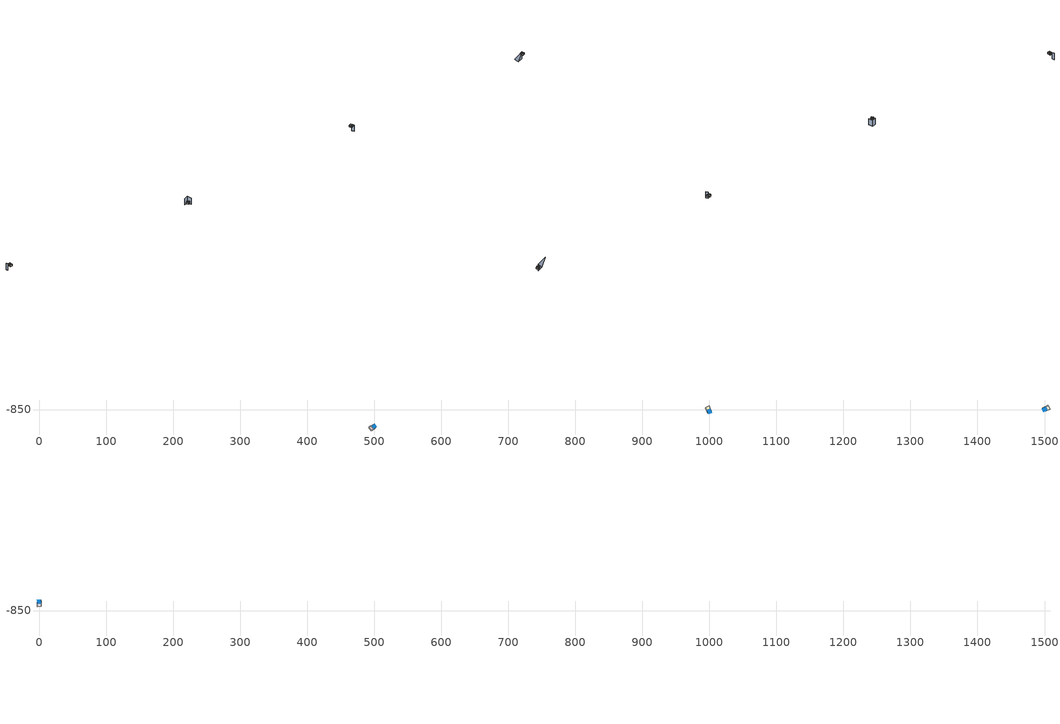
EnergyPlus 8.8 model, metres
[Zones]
1Perim
 floor adiabatic (115mmSandLimeBrick): 501.55,-877.42 499.06,-879.04 495.79,-874.01 498.28,-872.39 z8.69
 wall outside (U0-4): 501.55,-877.42 498.28,-872.39 z8.69:13.03
 wall to 1Core (115mmSandLimeBrick): 495.79,-874.01 499.06,-879.04 z8.69:13.03
 wall adiabatic (115mmSandLimeBrick): 498.28,-872.39 495.79,-874.01 / 499.06,-879.04 501.55,-877.42 z8.69:13.03
 window (Double): 501.5,-877.34 498.33,-872.48 z9.54:10.43
 ceiling adiabatic (115mmSandLimeBrick): 501.55,-877.42 498.28,-872.39 496.41,-873.61 499.69,-878.64 z13.03
 roof outside (U0-3): 499.69,-878.64 496.41,-873.61 495.79,-874.01 499.06,-879.04 z13.03
1Core
 floor adiabatic (115mmSandLimeBrick): 499.06,-879.04 495.27,-881.52 491.99,-876.49 495.79,-874.01 z8.69
 wall adiabatic (115mmSandLimeBrick): 495.79,-874.01 491.99,-876.49 495.27,-881.52 499.06,-879.04 z8.69:13.03
 ceiling adiabatic (115mmSandLimeBrick): 499.06,-879.04 495.79,-874.01 492.94,-875.87 496.22,-880.9 z13.03
 roof outside (U0-3): 496.22,-880.9 492.94,-875.87 491.99,-876.49 495.27,-881.52 z13.03
2Perim
 floor adiabatic (115mmSandLimeBrick): 997.2,-853.86 996.03,-851.13 1001.54,-848.76 1002.72,-851.49 z8.69
 wall outside (U0-4): 997.2,-853.86 1002.72,-851.49 z8.69:13.03
 wall to 2Core (115mmSandLimeBrick): 1001.54,-848.76 996.03,-851.13 z8.69:13.03
 wall adiabatic (115mmSandLimeBrick): 1002.72,-851.49 1001.54,-848.76 / 996.03,-851.13 997.2,-853.86 z8.69:13.03
 window (Double): 997.3,-853.82 1002.62,-851.53 z9.54:10.43
 ceiling adiabatic (115mmSandLimeBrick): 997.2,-853.86 1002.72,-851.49 1001.84,-849.44 996.32,-851.81 z13.03
 roof outside (U0-3): 996.32,-851.81 1001.84,-849.44 1001.54,-848.76 996.03,-851.13 z13.03
2Core
 floor adiabatic (115mmSandLimeBrick): 996.03,-851.13 994.24,-846.96 999.75,-844.59 1001.54,-848.76 z8.69
 wall adiabatic (115mmSandLimeBrick): 1001.54,-848.76 999.75,-844.59 994.24,-846.96 996.03,-851.13 z8.69:13.03
 ceiling adiabatic (115mmSandLimeBrick): 996.03,-851.13 1001.54,-848.76 1000.2,-845.63 994.69,-848 z13.03
 roof outside (U0-3): 994.69,-848 1000.2,-845.63 999.75,-844.59 994.24,-846.96 z13.03
3Perim
 floor adiabatic (115mmSandLimeBrick): 1498.91,-846.88 1501.64,-845.71 1504.01,-851.22 1501.28,-852.4 z8.69
 wall outside (U0-4): 1498.91,-846.88 1501.28,-852.4 z8.69:13.03
 wall to 3Core (115mmSandLimeBrick): 1504.01,-851.22 1501.64,-845.71 z8.69:13.03
 wall adiabatic (115mmSandLimeBrick): 1501.28,-852.4 1504.01,-851.22 / 1501.64,-845.71 1498.91,-846.88 z8.69:13.03
 window (Double): 1498.95,-846.98 1501.24,-852.31 z9.54:10.43
 ceiling adiabatic (115mmSandLimeBrick): 1498.91,-846.88 1501.28,-852.4 1503.32,-851.52 1500.96,-846 z13.03
 roof outside (U0-3): 1500.96,-846 1503.32,-851.52 1504.01,-851.22 1501.64,-845.71 z13.03
3Core
 floor adiabatic (115mmSandLimeBrick): 1501.64,-845.71 1505.8,-843.92 1508.17,-849.43 1504.01,-851.22 z8.69
 wall adiabatic (115mmSandLimeBrick): 1504.01,-851.22 1508.17,-849.43 1505.8,-843.92 1501.64,-845.71 z8.69:13.03
 ceiling adiabatic (115mmSandLimeBrick): 1501.64,-845.71 1504.01,-851.22 1507.13,-849.88 1504.76,-844.37 z13.03
 roof outside (U0-3): 1504.76,-844.37 1507.13,-849.88 1508.17,-849.43 1505.8,-843.92 z13.03
0Perim
 floor adiabatic (115mmSandLimeBrick): 3,-836.24 3.22,-839.2 -2.76,-839.65 -2.98,-836.68 z13.03
 wall outside (U0-4): 3,-836.24 -2.98,-836.68 z13.03:17.37
 wall to 0Core (115mmSandLimeBrick): -2.76,-839.65 3.22,-839.2 z13.03:17.37
 wall adiabatic (115mmSandLimeBrick): -2.98,-836.68 -2.76,-839.65 / 3.22,-839.2 3,-836.24 z13.03:17.37
 window (Double): 2.9,-836.25 -2.88,-836.67 z13.88:14.78
 ceiling adiabatic (115mmSandLimeBrick): 3,-836.24 -2.98,-836.68 -2.82,-838.9 3.16,-838.46 z17.37
 roof outside (U0-3): 3.16,-838.46 -2.82,-838.9 -2.76,-839.65 3.22,-839.2 z17.37
0Core
 floor adiabatic (115mmSandLimeBrick): 3.22,-839.2 3.55,-843.72 -2.43,-844.17 -2.76,-839.65 z13.03
 wall adiabatic (115mmSandLimeBrick): -2.76,-839.65 -2.43,-844.17 3.55,-843.72 3.22,-839.2 z13.03:17.37
 ceiling adiabatic (115mmSandLimeBrick): 3.22,-839.2 -2.76,-839.65 -2.51,-843.04 3.47,-842.59 z17.37
 roof outside (U0-3): 3.47,-842.59 -2.51,-843.04 -2.43,-844.17 3.55,-843.72 z17.37
shading: -3.5,-836.72 -5.54,-831.98 / 494.83,-867.1 505.12,-862.67 / 505.12,-862.67 508.83,-874.53 / 1000.26,-859.27 997.82,-853.59 z0:17.37; 1500.68,-851,0 1485.18,-857.65,0 1500.68,-851,17.37; 1469.68,-864.3,17.37 1500.68,-851,17.37 1485.18,-857.65,0
[Site:GroundTemperature:BuildingSurface]
14, 14, 14, 14, 14, 14, 14, 14, 14, 14, 14, 14
[Site:GroundReflectance]
0.2, 0.2, 0.2, 0.2, 0.2, 0.2, 0.2, 0.2, 0.2, 0.2, 0.2, 0.2
[Site:GroundReflectance:SnowModifier]
1, 1
[Building]
Building: North Axis {deg}=0; Terrain=Suburbs; Loads Convergence Tolerance Value=.04; Temperature Convergence Tolerance Value {deltaC}=.4; Solar Distribution=MinimalShadowing; Maximum Number of Warmup Days=25
[Construction]
115mmSandLimeBrick: Plaster_0.005_115mmSandLimeBrick, Sand-Lime Brick_0.08_115mmSandLimeBrick, Plaster_0.08_115mmSandLimeBrick
U0-4: XPS Board_0.06_U0-4, General Concrete_0.2_U0-4
U0-3: XPS Board_0.12_U0-3, General Concrete_0.2_U0-3
Double: Generic Clear Glass 6mm_0.006_Double, ARGON_0.0013_Double, Generic Clear Glass 6mm_0.006_Double
[Material] Roughness=Rough; Thermal Absorptance=0.9
Name | Thickness {m} | Conductivity {W/m-K} | Density {kg/m3} | Specific Heat {J/kg-K} | Solar Absorptance | Visible Absorptance
Plaster_0.005_115mmSandLimeBrick | 0.005 | 1 | 2000 | 1130 | 0.6 | 0.6
Sand-Lime Brick_0.08_115mmSandLimeBrick | 0.08 | 0.56 | 1200 | 1000 | 0.6 | 0.6
Plaster_0.08_115mmSandLimeBrick | 0.08 | 1 | 2000 | 1130 | 0.6 | 0.6
XPS Board_0.06_U0-4 | 0.06 | 0.034 | 35 | 1400 | 0.6 | 0.6
General Concrete_0.2_U0-4; General Concrete_0.2_U0-3 | 0.2 | 2 | 2400 | 950 | 0.7 | 0.7
XPS Board_0.12_U0-3 | 0.12 | 0.034 | 35 | 1400 | 0.6 | 0.6
[WindowMaterial:Glazing]
Generic Clear Glass 6mm_0.006_Double: Optical Data Type=SpectralAverage; Window Glass Spectral Data Set=SpectralAverage; Thickness {m}=0.006; Solar Transmittance at Normal Incidence=0.68; Front Side Solar Reflectance at Normal Incidence=0.09; Back Side Solar Reflectance at Normal Incidence=0.1; Visible Transmittance at Normal Incidence=0.81; Front Side Visible Reflectance at Normal Incidence=0.11; Back Side Visible Reflectance at Normal Incidence=0.12; Infrared Transmittance at Normal Incidence=0; Front Side Infrared Hemispherical Emissivity=0.2; Back Side Infrared Hemispherical Emissivity=0.2; Conductivity {W/m-K}=0.9; Dirt Correction Factor for Solar and Visible Transmittance=1
[WindowMaterial:Gas]
ARGON_0.0013_Double: Gas Type=ARGON; Thickness {m}=0.0013
[EnergyManagementSystem:Sensor]
Name | Output:Variable or Output:Meter Index Key | Output:Variable or Output:Meter
OutdoorTemp | Environment | Site Outdoor Air Drybulb Temperature
OutdoorRelHumid | Environment | Site Outdoor Air Relative Humidity
USRNATVENT_0Perim; USRNATVENT_1Perim; USRNATVENT_2Perim; USRNATVENT_3Perim | AllOff | Schedule Value
[Zone] Type=1; Multiplier=1; Zone Inside Convection Algorithm=TARP; Zone Outside Convection Algorithm=DOE-2
Name | Volume {m3} | Floor Area {m2}
0Perim; 1Perim; 2Perim; 3Perim | 77.4372 | 17.8306
0Core; 1Core; 2Core; 3Core | 118.115 | 27.197
[People] Number of People Schedule=30HrWk; Number of People Calculation Method=People/Area; People per Zone Floor Area {person/m2}=0.05; Fraction Radiant=0.3; Sensible Heat Fraction=AUTOCALCULATE; Carbon Dioxide Generation Rate {m3/s-W}=3.82e-08; Enable ASHRAE 55 Comfort Warnings=No; Mean Radiant Temperature Calculation Type=ZoneAveraged; Clothing Insulation Calculation Method=DynamicClothingModelASHRAE55; Thermal Comfort Model 1 Type=AdaptiveASH55
Name | Zone or ZoneList | Activity Level Schedule | Work Efficiency Schedule | Air Velocity Schedule
People 0Perim | 0Perim | 0PerimPeopleActivity | 0PerimWorkEfficiency | 0PerimAirVelocity
People 0Core | 0Core | 0CorePeopleActivity | 0CoreWorkEfficiency | 0CoreAirVelocity
People 1Perim | 1Perim | 1PerimPeopleActivity | 1PerimWorkEfficiency | 1PerimAirVelocity
People 1Core | 1Core | 1CorePeopleActivity | 1CoreWorkEfficiency | 1CoreAirVelocity
People 2Perim | 2Perim | 2PerimPeopleActivity | 2PerimWorkEfficiency | 2PerimAirVelocity
People 2Core | 2Core | 2CorePeopleActivity | 2CoreWorkEfficiency | 2CoreAirVelocity
People 3Perim | 3Perim | 3PerimPeopleActivity | 3PerimWorkEfficiency | 3PerimAirVelocity
People 3Core | 3Core | 3CorePeopleActivity | 3CoreWorkEfficiency | 3CoreAirVelocity
[ElectricEquipment] Schedule=30HrWk; Design Level Calculation Method=Watts/Area; Watts per Zone Floor Area {W/m2}=15; Fraction Latent=0; Fraction Radiant=.2; Fraction Lost=0
Name | Zone or ZoneList
0Perim Equipment 1 | 0Perim
0Core Equipment 1 | 0Core
1Perim Equipment 1 | 1Perim
1Core Equipment 1 | 1Core
2Perim Equipment 1 | 2Perim
2Core Equipment 1 | 2Core
3Perim Equipment 1 | 3Perim
3Core Equipment 1 | 3Core
[Lights] Schedule=30HrWk; Design Level Calculation Method=Watts/Area; Watts per Zone Floor Area {W/m2}=10; Return Air Fraction=0; Fraction Radiant=.42; Fraction Visible=.18; Fraction Replaceable=1
Name | Zone or ZoneList
0Perim General lighting | 0Perim
0Core General lighting | 0Core
1Perim General lighting | 1Perim
1Core General lighting | 1Core
2Perim General lighting | 2Perim
2Core General lighting | 2Core
3Perim General lighting | 3Perim
3Core General lighting | 3Core
[Daylighting:Controls] Daylighting Method=SplitFlux; Lighting Control Type=Continuous; Minimum Input Power Fraction for Continuous or ContinuousOff Dimming Control=0.1; Minimum Light Output Fraction for Continuous or ContinuousOff Dimming Control=0.1; Number of Stepped Control Steps=3; Probability Lighting will be Reset When Needed in Manual Stepped Control=1; Glare Calculation Azimuth Angle of View Direction Clockwise from Zone y-Axis {deg}=0; Maximum Allowable Discomfort Glare Index=22; Fraction of Zone Controlled by Reference Point 1=1; Illuminance Setpoint at Reference Point 1 {lux}=500
Name | Zone | Glare Calculation Daylighting Reference Point | Daylighting Reference Point 1
0Perim_DaylCtrl | 0Perim | 0Perim_DaylRefPt1 | 0Perim_DaylRefPt1
0Core_DaylCtrl | 0Core | 0Core_DaylRefPt1 | 0Core_DaylRefPt1
1Perim_DaylCtrl | 1Perim | 1Perim_DaylRefPt1 | 1Perim_DaylRefPt1
1Core_DaylCtrl | 1Core | 1Core_DaylRefPt1 | 1Core_DaylRefPt1
2Perim_DaylCtrl | 2Perim | 2Perim_DaylRefPt1 | 2Perim_DaylRefPt1
2Core_DaylCtrl | 2Core | 2Core_DaylRefPt1 | 2Core_DaylRefPt1
3Perim_DaylCtrl | 3Perim | 3Perim_DaylRefPt1 | 3Perim_DaylRefPt1
3Core_DaylCtrl | 3Core | 3Core_DaylRefPt1 | 3Core_DaylRefPt1
[ZoneControl:Thermostat]
Name | Zone or ZoneList | Control Type Schedule | Control 1
0Perim Thermostat | 0Perim | 0PerimZoneControlTypeSched | Dual Setpoint - Zone 0Perim
0Core Thermostat | 0Core | 0CoreZoneControlTypeSched | Dual Setpoint - Zone 0Core
1Perim Thermostat | 1Perim | 1PerimZoneControlTypeSched | Dual Setpoint - Zone 1Perim
1Core Thermostat | 1Core | 1CoreZoneControlTypeSched | Dual Setpoint - Zone 1Core
2Perim Thermostat | 2Perim | 2PerimZoneControlTypeSched | Dual Setpoint - Zone 2Perim
2Core Thermostat | 2Core | 2CoreZoneControlTypeSched | Dual Setpoint - Zone 2Core
3Perim Thermostat | 3Perim | 3PerimZoneControlTypeSched | Dual Setpoint - Zone 3Perim
3Core Thermostat | 3Core | 3CoreZoneControlTypeSched | Dual Setpoint - Zone 3Core
[ThermostatSetpoint:DualSetpoint]
Name | Heating Setpoint Temperature Schedule | Cooling Setpoint Temperature Schedule
Dual Setpoint - Zone 0Perim | 0PerimHeating_SP_Sch | 0PerimCooling_SP_Sch
Dual Setpoint - Zone 0Core | 0CoreHeating_SP_Sch | 0CoreCooling_SP_Sch
Dual Setpoint - Zone 1Perim | 1PerimHeating_SP_Sch | 1PerimCooling_SP_Sch
Dual Setpoint - Zone 1Core | 1CoreHeating_SP_Sch | 1CoreCooling_SP_Sch
Dual Setpoint - Zone 2Perim | 2PerimHeating_SP_Sch | 2PerimCooling_SP_Sch
Dual Setpoint - Zone 2Core | 2CoreHeating_SP_Sch | 2CoreCooling_SP_Sch
Dual Setpoint - Zone 3Perim | 3PerimHeating_SP_Sch | 3PerimCooling_SP_Sch
Dual Setpoint - Zone 3Core | 3CoreHeating_SP_Sch | 3CoreCooling_SP_Sch
[Zone equipment]
0Perim: 0Perim Ideal Loads Air
0Core: 0Core Ideal Loads Air
1Perim: 1Perim Ideal Loads Air
1Core: 1Core Ideal Loads Air
2Perim: 2Perim Ideal Loads Air
2Core: 2Core Ideal Loads Air
3Perim: 3Perim Ideal Loads Air
3Core: 3Core Ideal Loads Air
[ZoneHVAC:IdealLoadsAirSystem] Maximum Heating Supply Air Temperature {C}=30; Minimum Cooling Supply Air Temperature {C}=18; Maximum Heating Supply Air Humidity Ratio {kgWater/kgDryAir}=0.01; Minimum Cooling Supply Air Humidity Ratio {kgWater/kgDryAir}=0.008; Heating Limit=NoLimit; Maximum Heating Air Flow Rate {m3/s}=100; Cooling Limit=NoLimit; Maximum Cooling Air Flow Rate {m3/s}=100; Heating Availability Schedule=AllOn; Cooling Availability Schedule=AllOn; Dehumidification Control Type=None; Humidification Control Type=None; Demand Controlled Ventilation Type=OccupancySchedule; Outdoor Air Economizer Type=DifferentialEnthalpy; Heat Recovery Type=Enthalpy; Sensible Heat Recovery Effectiveness=0.7; Latent Heat Recovery Effectiveness=0.65
Name | Design Specification Outdoor Air Object
0Perim Ideal Loads Air | 0PerimMinFreshAir
0Core Ideal Loads Air | 0CoreMinFreshAir
1Perim Ideal Loads Air | 1PerimMinFreshAir
1Core Ideal Loads Air | 1CoreMinFreshAir
2Perim Ideal Loads Air | 2PerimMinFreshAir
2Core Ideal Loads Air | 2CoreMinFreshAir
3Perim Ideal Loads Air | 3PerimMinFreshAir
3Core Ideal Loads Air | 3CoreMinFreshAir
[DesignSpecification:OutdoorAir] Outdoor Air Method=Sum; Outdoor Air Flow per Person {m3/s-person}=0.0005; Outdoor Air Flow per Zone Floor Area {m3/s-m2}=0.0005; Outdoor Air Schedule=30HrWk
0PerimMinFreshAir; 0CoreMinFreshAir; 1PerimMinFreshAir; 1CoreMinFreshAir; 2PerimMinFreshAir; 2CoreMinFreshAir; 3PerimMinFreshAir; 3CoreMinFreshAir
[ZoneVentilation:DesignFlowRate] Schedule=AllOn; Design Flow Rate Calculation Method=AirChanges/Hour; Air Changes per Hour {1/hr}=0; Ventilation Type=NATURAL; Fan Pressure Rise {Pa}=0; Fan Total Efficiency=1; Constant Term Coefficient=1; Temperature Term Coefficient=0; Velocity Term Coefficient=0; Velocity Squared Term Coefficient=0; Minimum Indoor Temperature {C}=18; Delta Temperature {deltaC}=1; Maximum Wind Speed {m/s}=40
Name | Zone or ZoneList
0Perim ScheduledVent | 0Perim
1Perim ScheduledVent | 1Perim
2Perim ScheduledVent | 2Perim
3Perim ScheduledVent | 3Perim
[EnergyManagementSystem:Actuator] Actuated Component Type=Schedule:Constant; Actuated Component Control Type=Schedule Value
Name | Actuated Component Unique
NATVENT_AVAIL_SCHED_ACTUATOR_0Perim | NATVENT_AVAIL_SCHED_0Perim
NATVENT_AVAIL_SCHED_ACTUATOR_1Perim | NATVENT_AVAIL_SCHED_1Perim
NATVENT_AVAIL_SCHED_ACTUATOR_2Perim | NATVENT_AVAIL_SCHED_2Perim
NATVENT_AVAIL_SCHED_ACTUATOR_3Perim | NATVENT_AVAIL_SCHED_3Perim
[EnergyManagementSystem:ProgramCallingManager]
My 0Perim_Setpoint_Schedule_Calculator_Example: BeginTimestepBeforePredictor; 0Perim_ErlEnforceBinary
My 1Perim_Setpoint_Schedule_Calculator_Example: BeginTimestepBeforePredictor; 1Perim_ErlEnforceBinary
My 2Perim_Setpoint_Schedule_Calculator_Example: BeginTimestepBeforePredictor; 2Perim_ErlEnforceBinary
My 3Perim_Setpoint_Schedule_Calculator_Example: BeginTimestepBeforePredictor; 3Perim_ErlEnforceBinary
[EnergyManagementSystem:Program]
0Perim_ErlEnforceBinary: IF (USRNATVENT_0Perim > 0); Set NATVENT_AVAIL_SCHED_ACTUATOR_0Perim = 1; ELSE; Set NATVENT_AVAIL_SCHED_ACTUATOR_0Perim = 0; ENDIF
1Perim_ErlEnforceBinary: IF (USRNATVENT_1Perim > 0); Set NATVENT_AVAIL_SCHED_ACTUATOR_1Perim = 1; ELSE; Set NATVENT_AVAIL_SCHED_ACTUATOR_1Perim = 0; ENDIF
2Perim_ErlEnforceBinary: IF (USRNATVENT_2Perim > 0); Set NATVENT_AVAIL_SCHED_ACTUATOR_2Perim = 1; ELSE; Set NATVENT_AVAIL_SCHED_ACTUATOR_2Perim = 0; ENDIF
3Perim_ErlEnforceBinary: IF (USRNATVENT_3Perim > 0); Set NATVENT_AVAIL_SCHED_ACTUATOR_3Perim = 1; ELSE; Set NATVENT_AVAIL_SCHED_ACTUATOR_3Perim = 0; ENDIF
[ZoneVentilation:WindandStackOpenArea] Opening Area {m2}=4.16921; Opening Effectiveness=0; Effective Angle {deg}=0; Height Difference {m}=0.224634; Discharge Coefficient for Opening=0.6; Minimum Indoor Temperature {C}=24; Maximum Indoor Temperature {C}=100; Delta Temperature {deltaC}=1; Minimum Outdoor Temperature {C}=22; Maximum Outdoor Temperature {C}=26; Maximum Wind Speed {m/s}=40
Name | Zone | Opening Area Fraction Schedule
0PerimNatVent_Buoy | 0Perim | NATVENT_AVAIL_SCHED_0Perim
1PerimNatVent_Buoy | 1Perim | NATVENT_AVAIL_SCHED_1Perim
2PerimNatVent_Buoy | 2Perim | NATVENT_AVAIL_SCHED_2Perim
3PerimNatVent_Buoy | 3Perim | NATVENT_AVAIL_SCHED_3Perim
[ZoneInfiltration:DesignFlowRate] Schedule=On; Design Flow Rate Calculation Method=AirChanges/Hour; Air Changes per Hour {1/hr}=2; Constant Term Coefficient=1; Temperature Term Coefficient=0; Velocity Term Coefficient=0; Velocity Squared Term Coefficient=0
Name | Zone or ZoneList
0PerimInfiltration | 0Perim
1PerimInfiltration | 1Perim
2PerimInfiltration | 2Perim
3PerimInfiltration | 3Perim
[WaterUse:Equipment] Peak Flow Rate {m3/s}=0
Name | Flow Rate Fraction Schedule | Target Temperature Schedule | Hot Water Supply Temperature Schedule | Cold Water Supply Temperature Schedule
DHW 0Perim | equipOffice | DHW Supply Temperature 0Perim | DHW Supply Temperature 0Perim | DHW Mains Temperature 0Perim
DHW 0Core | 60HrWk | DHW Supply Temperature 0Core | DHW Supply Temperature 0Core | DHW Mains Temperature 0Core
DHW 1Perim | equipOffice | DHW Supply Temperature 1Perim | DHW Supply Temperature 1Perim | DHW Mains Temperature 1Perim
DHW 1Core | 60HrWk | DHW Supply Temperature 1Core | DHW Supply Temperature 1Core | DHW Mains Temperature 1Core
DHW 2Perim | equipOffice | DHW Supply Temperature 2Perim | DHW Supply Temperature 2Perim | DHW Mains Temperature 2Perim
DHW 2Core | 60HrWk | DHW Supply Temperature 2Core | DHW Supply Temperature 2Core | DHW Mains Temperature 2Core
DHW 3Perim | equipOffice | DHW Supply Temperature 3Perim | DHW Supply Temperature 3Perim | DHW Mains Temperature 3Perim
DHW 3Core | 60HrWk | DHW Supply Temperature 3Core | DHW Supply Temperature 3Core | DHW Mains Temperature 3Core
[Schedule:Constant]
On: On/Off, 1
0PerimPeopleActivity; 0CorePeopleActivity; 1PerimPeopleActivity; 1CorePeopleActivity; 2PerimPeopleActivity; 2CorePeopleActivity; 3PerimPeopleActivity; 3CorePeopleActivity: Any Number, 125.28
0PerimAirVelocity; 0CoreAirVelocity; 1PerimAirVelocity; 1CoreAirVelocity; 2PerimAirVelocity; 2CoreAirVelocity; 3PerimAirVelocity; 3CoreAirVelocity: Any Number, 0.2
0PerimWorkEfficiency; 0CoreWorkEfficiency; 1PerimWorkEfficiency; 1CoreWorkEfficiency; 2PerimWorkEfficiency; 2CoreWorkEfficiency; 3PerimWorkEfficiency; 3CoreWorkEfficiency: Any Number, 0
0PerimHeating_SP_Sch; 0PerimCooling_SP_Sch; 0CoreHeating_SP_Sch; 0CoreCooling_SP_Sch; 1PerimHeating_SP_Sch; 1PerimCooling_SP_Sch; 1CoreHeating_SP_Sch; 1CoreCooling_SP_Sch; 2PerimHeating_SP_Sch; 2PerimCooling_SP_Sch; 2CoreHeating_SP_Sch; 2CoreCooling_SP_Sch; 3PerimHeating_SP_Sch; 3PerimCooling_SP_Sch; 3CoreHeating_SP_Sch; 3CoreCooling_SP_Sch: Temperature, 24
0PerimZoneControlTypeSched; 0CoreZoneControlTypeSched; 1PerimZoneControlTypeSched; 1CoreZoneControlTypeSched; 2PerimZoneControlTypeSched; 2CoreZoneControlTypeSched; 3PerimZoneControlTypeSched; 3CoreZoneControlTypeSched: Any Number, 4
NATVENT_AVAIL_SCHED_0Perim; NATVENT_AVAIL_SCHED_1Perim; NATVENT_AVAIL_SCHED_2Perim; NATVENT_AVAIL_SCHED_3Perim: Fraction, 1
DHW Supply Temperature 0Perim; DHW Supply Temperature 0Core; DHW Supply Temperature 1Perim; DHW Supply Temperature 1Core; DHW Supply Temperature 2Perim; DHW Supply Temperature 2Core; DHW Supply Temperature 3Perim; DHW Supply Temperature 3Core: Temperature, 65
DHW Mains Temperature 0Perim; DHW Mains Temperature 0Core; DHW Mains Temperature 1Perim; DHW Mains Temperature 1Core; DHW Mains Temperature 2Perim; DHW Mains Temperature 2Core; DHW Mains Temperature 3Perim; DHW Mains Temperature 3Core: Temperature, 10
[Schedule:Year]
30HrWk: 30HrWk, 1, 1, 12, 31
AllOn: AllOn, 1, 1, 12, 31
equipOffice: equipOffice, 1, 1, 12, 31
AllOff: AllOff, 1, 1, 12, 31
60HrWk: 60HrWk, 1, 1, 12, 31
[Schedule:Week:Daily]
30HrWk: 30HrWkDay, 30HrWkDay, 30HrWkDay, 30HrWkDay, 30HrWkDay, 30HrWkDay, 30HrWkDay, 30HrWkDay, 30HrWkDay, 30HrWkDay, 30HrWkDay, 30HrWkDay
AllOn: AllOn, AllOn, AllOn, AllOn, AllOn, AllOn, AllOn, AllOn, AllOn, AllOn, AllOn, AllOn
equipOffice: equipOfficeWeekEnd, equipOffice, equipOffice, equipOffice, equipOffice, equipOffice, equipOfficeWeekEnd, equipOfficeWeekEnd, equipOffice, equipOffice, equipOffice, equipOffice
AllOff: AllOff, AllOff, AllOff, AllOff, AllOff, AllOff, AllOff, AllOff, AllOff, AllOff, AllOff, AllOff
60HrWk: 60HrWkDay, 60HrWkDay, 60HrWkDay, 60HrWkDay, 60HrWkDay, 60HrWkDay, 60HrWkDay, 60HrWkDay, 60HrWkDay, 60HrWkDay, 60HrWkDay, 60HrWkDay
[Schedule:Day:Hourly]
30HrWkDay; equipOffice; equipOfficeWeekEnd: 0.1, 0.1, 0.1, 0.1, 0.1, 0.1, 0.1, 0.2, 0.4, 0.6, 0.8, 0.8, 0.4, 0.6, 0.8, 0.8, 0.4, 0.2, 0.1, 0.1, 0.1, 0.1, 0.1, 0.1
AllOn: 1, 1, 1, 1, 1, 1, 1, 1, 1, 1, 1, 1, 1, 1, 1, 1, 1, 1, 1, 1, 1, 1, 1, 1
AllOff: 0, 0, 0, 0, 0, 0, 0, 0, 0, 0, 0, 0, 0, 0, 0, 0, 0, 0, 0, 0, 0, 0, 0, 0
60HrWkDay: 0.2, 0.2, 0.2, 0.2, 0.2, 0.2, 0.2, 0.4, 0.8, 0.8, 1, 1, 0.8, 1, 1, 1, 0.8, 0.4, 0.2, 0.2, 0.2, 0.2, 0.2, 0.2
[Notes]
----  This file was generated with Archsim v.4.0.2.17
-------------------------ERL SENSORS--------------------------
115mmSandLimeBrick GasType: Partition
